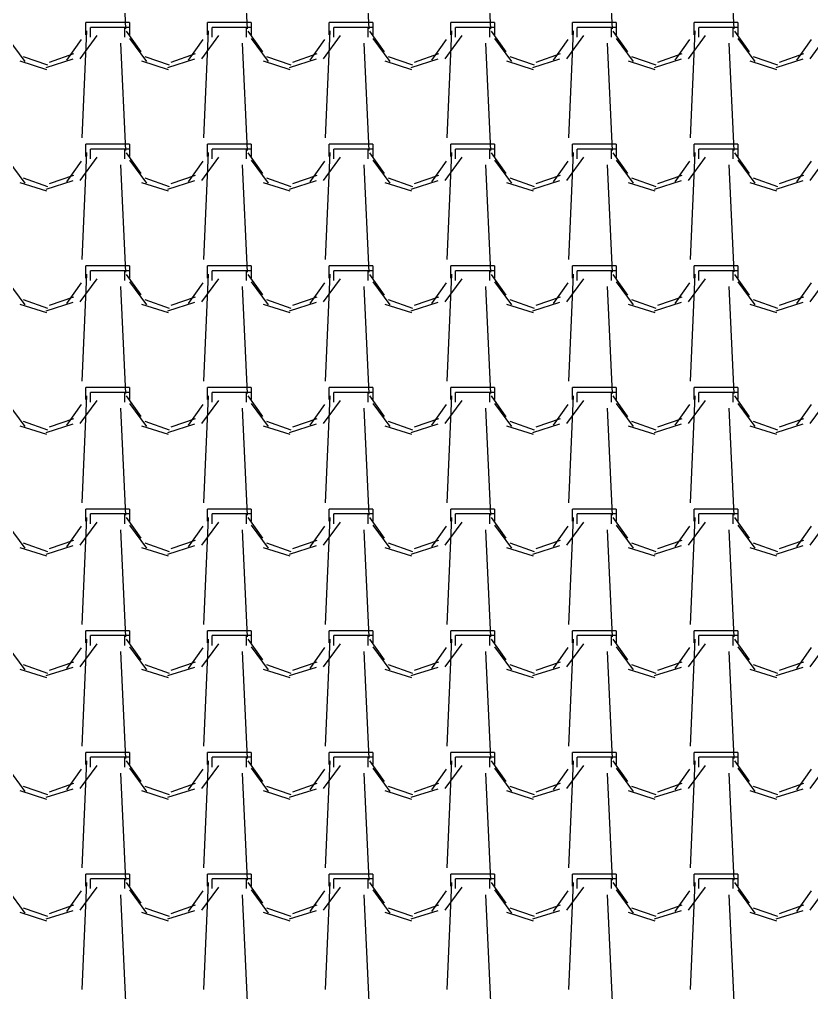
# Model space of a CAD drawing. Header units: millimetres. Extents: x 3923 to 4007, y 744 to 863.
# Drawn here: x 3933.809 to 3935.45, y 849.832 to 851.848 of the extents above; entities that cross this region are included whole.
import ezdxf

# ---------------------------------------------------------------- set-up
doc = ezdxf.new("R2010")
doc.units = ezdxf.units.MM
doc.layers.add('-HIDRO', color=8, linetype='Continuous')

msp = doc.modelspace()

# ---------------------------------------------------------------- linework, layer by layer
at = {"layer": '-HIDRO', "linetype": 'Continuous'}
for p, q in [((3934.0183, 852.0506), (3934.0284, 851.8288)), ((3934.2703, 852.0506), (3934.2804, 851.8288)), ((3934.5223, 852.0506), (3934.5324, 851.8288)), ((3934.7743, 852.0506), (3934.7844, 851.8288)), ((3935.0263, 852.0506), (3935.0364, 851.8288)), ((3935.2783, 852.0506), (3935.2884, 851.8289)), ((3934.0268, 851.8416), (3933.9462, 851.8416)), ((3933.9462, 851.8164), (3933.9462, 851.8416)), ((3934.0369, 851.8416), (3934.0268, 851.8416)), ((3934.0369, 851.8416), (3934.0369, 851.8164)), ((3934.2788, 851.8416), (3934.1982, 851.8416)), ((3934.1982, 851.8164), (3934.1982, 851.8416)), ((3934.2889, 851.8416), (3934.2788, 851.8416)), ((3934.2889, 851.8416), (3934.2889, 851.8164)), ((3934.5308, 851.8416), (3934.4502, 851.8416)), ((3934.4502, 851.8164), (3934.4502, 851.8416)), ((3934.5409, 851.8416), (3934.5308, 851.8416)), ((3934.5409, 851.8416), (3934.5409, 851.8164)), ((3934.7828, 851.8416), (3934.7022, 851.8416)), ((3934.7022, 851.8164), (3934.7022, 851.8416)), ((3934.7929, 851.8416), (3934.7828, 851.8416)), ((3934.7929, 851.8416), (3934.7929, 851.8164)), ((3935.0348, 851.8416), (3934.9542, 851.8416)), ((3934.9542, 851.8164), (3934.9542, 851.8416)), ((3935.0449, 851.8416), (3935.0348, 851.8416)), ((3935.0449, 851.8416), (3935.0449, 851.8164)), ((3935.2868, 851.8416), (3935.2062, 851.8416)), ((3935.2062, 851.8164), (3935.2062, 851.8416)), ((3935.2969, 851.8416), (3935.2868, 851.8416)), ((3935.2969, 851.8416), (3935.2969, 851.8164)), ((3933.9344, 851.7667), (3933.9697, 851.8146)), ((3933.9479, 851.8243), (3933.9378, 851.6025)), ((3934.0268, 851.8315), (3933.9562, 851.8315)), ((3933.9562, 851.8113), (3933.9562, 851.8315)), ((3934.0268, 851.8315), (3934.0268, 851.8113)), ((3934.0369, 851.8315), (3934.0268, 851.8315)), ((3934.0299, 851.824), (3934.0602, 851.7811)), ((3934.1864, 851.7667), (3934.2217, 851.8146)), ((3934.1999, 851.8243), (3934.1898, 851.6025)), ((3934.2788, 851.8315), (3934.2082, 851.8315)), ((3934.2082, 851.8113), (3934.2082, 851.8315)), ((3934.2788, 851.8315), (3934.2788, 851.8113)), ((3934.2889, 851.8315), (3934.2788, 851.8315)), ((3934.2819, 851.824), (3934.3122, 851.7811)), ((3934.4384, 851.7667), (3934.4737, 851.8146)), ((3934.4519, 851.8243), (3934.4418, 851.6025)), ((3934.5308, 851.8315), (3934.4602, 851.8315)), ((3934.4602, 851.8113), (3934.4602, 851.8315)), ((3934.5308, 851.8315), (3934.5308, 851.8113)), ((3934.5409, 851.8315), (3934.5308, 851.8315)), ((3934.5339, 851.824), (3934.5642, 851.7811)), ((3934.6904, 851.7667), (3934.7257, 851.8146)), ((3934.7039, 851.8243), (3934.6938, 851.6025)), ((3934.7828, 851.8315), (3934.7122, 851.8315)), ((3934.7122, 851.8113), (3934.7122, 851.8315)), ((3934.7828, 851.8315), (3934.7828, 851.8113)), ((3934.7929, 851.8315), (3934.7828, 851.8315)), ((3934.7859, 851.824), (3934.8162, 851.7811)), ((3934.9424, 851.7667), (3934.9776, 851.8146)), ((3934.9559, 851.8243), (3934.9458, 851.6025)), ((3935.0348, 851.8315), (3934.9642, 851.8315)), ((3934.9642, 851.8113), (3934.9642, 851.8315)), ((3935.0348, 851.8315), (3935.0348, 851.8113)), ((3935.0449, 851.8315), (3935.0348, 851.8315)), ((3935.0379, 851.824), (3935.0682, 851.7811)), ((3935.1944, 851.7667), (3935.2296, 851.8146)), ((3935.2079, 851.8243), (3935.1978, 851.6025)), ((3935.2868, 851.8315), (3935.2162, 851.8315)), ((3935.2162, 851.8113), (3935.2162, 851.8315)), ((3935.2868, 851.8315), (3935.2868, 851.8113)), ((3935.2969, 851.8315), (3935.2868, 851.8315)), ((3935.2899, 851.824), (3935.3202, 851.7811)), ((3935.4464, 851.7667), (3935.4816, 851.8146)), ((3933.7848, 851.8086), (3933.82, 851.7608)), ((3933.907, 851.7637), (3933.9373, 851.8065)), ((3934.0183, 851.7986), (3934.0284, 851.5768)), ((3934.0368, 851.8086), (3934.072, 851.7608)), ((3934.159, 851.7637), (3934.1893, 851.8065)), ((3934.2703, 851.7986), (3934.2804, 851.5768)), ((3934.2888, 851.8086), (3934.324, 851.7608)), ((3934.411, 851.7637), (3934.4413, 851.8065)), ((3934.5223, 851.7986), (3934.5324, 851.5768)), ((3934.5408, 851.8086), (3934.576, 851.7608)), ((3934.663, 851.7637), (3934.6933, 851.8065)), ((3934.7743, 851.7986), (3934.7844, 851.5768)), ((3934.7928, 851.8086), (3934.828, 851.7608)), ((3934.915, 851.7637), (3934.9453, 851.8065)), ((3935.0263, 851.7986), (3935.0364, 851.5768)), ((3935.0447, 851.8086), (3935.08, 851.7608)), ((3935.167, 851.7637), (3935.1973, 851.8066)), ((3935.2783, 851.7986), (3935.2884, 851.5769)), ((3935.2967, 851.8086), (3935.332, 851.7608)), ((3935.419, 851.7637), (3935.4493, 851.8066)), ((3933.8711, 851.7599), (3933.9215, 851.7775)), ((3934.1231, 851.7599), (3934.1735, 851.7775)), ((3934.3751, 851.7599), (3934.4255, 851.7775)), ((3934.6271, 851.7599), (3934.6775, 851.7775)), ((3934.8791, 851.7599), (3934.9295, 851.7775)), ((3935.1311, 851.7599), (3935.1815, 851.7775)), ((3935.3831, 851.7599), (3935.4335, 851.7775)), ((3933.8097, 851.7623), (3933.8651, 851.7447)), ((3933.8167, 851.7716), (3933.8671, 851.754)), ((3933.8645, 851.7486), (3933.9199, 851.7663)), ((3934.0617, 851.7623), (3934.1171, 851.7447)), ((3934.0687, 851.7716), (3934.1191, 851.754)), ((3934.1165, 851.7486), (3934.1719, 851.7663)), ((3934.3137, 851.7623), (3934.3691, 851.7447)), ((3934.3207, 851.7716), (3934.3711, 851.754)), ((3934.3685, 851.7486), (3934.4239, 851.7663)), ((3934.5657, 851.7623), (3934.6211, 851.7447)), ((3934.5727, 851.7716), (3934.6231, 851.754)), ((3934.6205, 851.7486), (3934.6759, 851.7663)), ((3934.8177, 851.7623), (3934.8731, 851.7447)), ((3934.8247, 851.7716), (3934.8751, 851.754)), ((3934.8725, 851.7486), (3934.9279, 851.7663)), ((3935.0697, 851.7623), (3935.1251, 851.7447)), ((3935.0767, 851.7716), (3935.1271, 851.754)), ((3935.1245, 851.7486), (3935.1799, 851.7663)), ((3935.3217, 851.7623), (3935.3771, 851.7447)), ((3935.3287, 851.7716), (3935.3791, 851.754)), ((3935.3765, 851.7486), (3935.4319, 851.7663)), ((3933.9479, 851.5723), (3933.9378, 851.3505)), ((3934.0268, 851.5896), (3933.9462, 851.5896)), ((3933.9462, 851.5644), (3933.9462, 851.5896)), ((3934.0268, 851.5795), (3933.9562, 851.5795)), ((3933.9562, 851.5593), (3933.9562, 851.5795)), ((3934.0369, 851.5896), (3934.0268, 851.5896)), ((3934.0268, 851.5795), (3934.0268, 851.5593)), ((3934.0369, 851.5795), (3934.0268, 851.5795)), ((3934.0299, 851.572), (3934.0602, 851.5292)), ((3934.0369, 851.5896), (3934.0369, 851.5644)), ((3934.1999, 851.5723), (3934.1898, 851.3505)), ((3934.2788, 851.5896), (3934.1982, 851.5896)), ((3934.1982, 851.5644), (3934.1982, 851.5896)), ((3934.2788, 851.5795), (3934.2082, 851.5795)), ((3934.2082, 851.5593), (3934.2082, 851.5795)), ((3934.2889, 851.5896), (3934.2788, 851.5896)), ((3934.2788, 851.5795), (3934.2788, 851.5593)), ((3934.2889, 851.5795), (3934.2788, 851.5795)), ((3934.2819, 851.572), (3934.3122, 851.5291)), ((3934.2889, 851.5896), (3934.2889, 851.5644)), ((3934.4519, 851.5723), (3934.4418, 851.3505)), ((3934.5308, 851.5896), (3934.4502, 851.5896)), ((3934.4502, 851.5644), (3934.4502, 851.5896)), ((3934.5308, 851.5795), (3934.4602, 851.5795)), ((3934.4602, 851.5593), (3934.4602, 851.5795)), ((3934.5409, 851.5896), (3934.5308, 851.5896)), ((3934.5308, 851.5795), (3934.5308, 851.5593)), ((3934.5409, 851.5795), (3934.5308, 851.5795)), ((3934.5339, 851.572), (3934.5642, 851.5291)), ((3934.5409, 851.5896), (3934.5409, 851.5644)), ((3934.7039, 851.5723), (3934.6938, 851.3505)), ((3934.7828, 851.5896), (3934.7022, 851.5896)), ((3934.7022, 851.5644), (3934.7022, 851.5896)), ((3934.7828, 851.5795), (3934.7122, 851.5795)), ((3934.7122, 851.5593), (3934.7122, 851.5795)), ((3934.7929, 851.5896), (3934.7828, 851.5896)), ((3934.7828, 851.5795), (3934.7828, 851.5593)), ((3934.7929, 851.5795), (3934.7828, 851.5795)), ((3934.7859, 851.572), (3934.8162, 851.5291)), ((3934.7929, 851.5896), (3934.7929, 851.5644)), ((3934.9559, 851.5723), (3934.9458, 851.3505)), ((3935.0348, 851.5896), (3934.9542, 851.5896)), ((3934.9542, 851.5644), (3934.9542, 851.5896)), ((3935.0348, 851.5795), (3934.9642, 851.5795)), ((3934.9642, 851.5593), (3934.9642, 851.5795)), ((3935.0449, 851.5896), (3935.0348, 851.5896)), ((3935.0348, 851.5795), (3935.0348, 851.5593)), ((3935.0449, 851.5795), (3935.0348, 851.5795)), ((3935.0379, 851.572), (3935.0682, 851.5291)), ((3935.0449, 851.5896), (3935.0449, 851.5644)), ((3935.2079, 851.5723), (3935.1978, 851.3505)), ((3935.2868, 851.5896), (3935.2062, 851.5896)), ((3935.2062, 851.5644), (3935.2062, 851.5896)), ((3935.2868, 851.5795), (3935.2162, 851.5795)), ((3935.2162, 851.5593), (3935.2162, 851.5795)), ((3935.2969, 851.5896), (3935.2868, 851.5896)), ((3935.2868, 851.5795), (3935.2868, 851.5593)), ((3935.2969, 851.5795), (3935.2868, 851.5795)), ((3935.2899, 851.572), (3935.3202, 851.5291)), ((3935.2969, 851.5896), (3935.2969, 851.5644)), ((3933.7848, 851.5566), (3933.82, 851.5088)), ((3933.907, 851.5117), (3933.9373, 851.5545)), ((3933.9344, 851.5147), (3933.9697, 851.5626)), ((3934.0368, 851.5566), (3934.072, 851.5088)), ((3934.159, 851.5117), (3934.1893, 851.5545)), ((3934.1864, 851.5147), (3934.2217, 851.5626)), ((3934.2888, 851.5566), (3934.324, 851.5088)), ((3934.411, 851.5117), (3934.4413, 851.5545)), ((3934.4384, 851.5147), (3934.4737, 851.5626)), ((3934.5408, 851.5566), (3934.576, 851.5088)), ((3934.663, 851.5117), (3934.6933, 851.5545)), ((3934.6904, 851.5147), (3934.7256, 851.5626)), ((3934.7928, 851.5566), (3934.828, 851.5088)), ((3934.915, 851.5117), (3934.9453, 851.5545)), ((3934.9424, 851.5147), (3934.9776, 851.5626)), ((3935.0448, 851.5566), (3935.08, 851.5088)), ((3935.167, 851.5117), (3935.1973, 851.5546)), ((3935.1944, 851.5147), (3935.2296, 851.5626)), ((3935.2967, 851.5566), (3935.332, 851.5088)), ((3935.419, 851.5117), (3935.4493, 851.5546)), ((3935.4464, 851.5147), (3935.4816, 851.5626)), ((3934.0183, 851.5466), (3934.0284, 851.3248)), ((3934.2703, 851.5466), (3934.2804, 851.3248)), ((3934.5223, 851.5466), (3934.5324, 851.3248)), ((3934.7743, 851.5466), (3934.7844, 851.3248)), ((3935.0263, 851.5466), (3935.0364, 851.3248)), ((3935.2783, 851.5466), (3935.2884, 851.3249)), ((3933.8167, 851.5196), (3933.8671, 851.502)), ((3933.8645, 851.4966), (3933.9199, 851.5143)), ((3933.8711, 851.5079), (3933.9215, 851.5255)), ((3934.0687, 851.5196), (3934.1191, 851.502)), ((3934.1165, 851.4966), (3934.1719, 851.5143)), ((3934.1231, 851.5079), (3934.1735, 851.5255)), ((3934.3207, 851.5196), (3934.3711, 851.502)), ((3934.3685, 851.4966), (3934.4239, 851.5143)), ((3934.3751, 851.5079), (3934.4255, 851.5255)), ((3934.5727, 851.5196), (3934.6231, 851.502)), ((3934.6205, 851.4966), (3934.6759, 851.5143)), ((3934.6271, 851.5079), (3934.6775, 851.5255)), ((3934.8247, 851.5196), (3934.8751, 851.502)), ((3934.8725, 851.4966), (3934.9279, 851.5143)), ((3934.8791, 851.5079), (3934.9295, 851.5255)), ((3935.0767, 851.5196), (3935.1271, 851.502)), ((3935.1245, 851.4966), (3935.1799, 851.5143)), ((3935.1311, 851.5079), (3935.1815, 851.5255)), ((3935.3287, 851.5196), (3935.3791, 851.502)), ((3935.3765, 851.4966), (3935.4319, 851.5143)), ((3935.3831, 851.5079), (3935.4335, 851.5255)), ((3933.8097, 851.5103), (3933.8651, 851.4927)), ((3934.0617, 851.5103), (3934.1171, 851.4927)), ((3934.3137, 851.5103), (3934.3691, 851.4927)), ((3934.5657, 851.5103), (3934.6211, 851.4927)), ((3934.8177, 851.5103), (3934.8731, 851.4927)), ((3935.0697, 851.5103), (3935.1251, 851.4927)), ((3935.3217, 851.5103), (3935.3771, 851.4927)), ((3934.0268, 851.3376), (3933.9462, 851.3376)), ((3933.9462, 851.3124), (3933.9462, 851.3376)), ((3934.0369, 851.3376), (3934.0268, 851.3376)), ((3934.0369, 851.3376), (3934.0369, 851.3124)), ((3934.2788, 851.3376), (3934.1982, 851.3376)), ((3934.1982, 851.3124), (3934.1982, 851.3376)), ((3934.2889, 851.3376), (3934.2788, 851.3376)), ((3934.2889, 851.3376), (3934.2889, 851.3124)), ((3934.5308, 851.3376), (3934.4502, 851.3376)), ((3934.4502, 851.3124), (3934.4502, 851.3376)), ((3934.5409, 851.3376), (3934.5308, 851.3376)), ((3934.5409, 851.3376), (3934.5409, 851.3124)), ((3934.7828, 851.3376), (3934.7022, 851.3376)), ((3934.7022, 851.3124), (3934.7022, 851.3376)), ((3934.7929, 851.3376), (3934.7828, 851.3376)), ((3934.7929, 851.3376), (3934.7929, 851.3124)), ((3935.0348, 851.3376), (3934.9542, 851.3376)), ((3934.9542, 851.3124), (3934.9542, 851.3376)), ((3935.0449, 851.3376), (3935.0348, 851.3376)), ((3935.0449, 851.3376), (3935.0449, 851.3124)), ((3935.2868, 851.3376), (3935.2062, 851.3376)), ((3935.2062, 851.3124), (3935.2062, 851.3376)), ((3935.2969, 851.3376), (3935.2868, 851.3376)), ((3935.2969, 851.3376), (3935.2969, 851.3124)), ((3933.9344, 851.2627), (3933.9697, 851.3106)), ((3933.9479, 851.3203), (3933.9378, 851.0985)), ((3934.0268, 851.3275), (3933.9562, 851.3275)), ((3933.9562, 851.3073), (3933.9562, 851.3275)), ((3934.0268, 851.3275), (3934.0268, 851.3073)), ((3934.0369, 851.3275), (3934.0268, 851.3275)), ((3934.0299, 851.32), (3934.0602, 851.2772)), ((3934.1864, 851.2627), (3934.2217, 851.3106)), ((3934.1999, 851.3203), (3934.1898, 851.0985)), ((3934.2788, 851.3275), (3934.2082, 851.3275)), ((3934.2082, 851.3073), (3934.2082, 851.3275)), ((3934.2788, 851.3275), (3934.2788, 851.3073)), ((3934.2889, 851.3275), (3934.2788, 851.3275)), ((3934.2819, 851.32), (3934.3122, 851.2772)), ((3934.4384, 851.2627), (3934.4736, 851.3106)), ((3934.4519, 851.3203), (3934.4418, 851.0985)), ((3934.5308, 851.3275), (3934.4602, 851.3275)), ((3934.4602, 851.3073), (3934.4602, 851.3275)), ((3934.5308, 851.3275), (3934.5308, 851.3073)), ((3934.5409, 851.3275), (3934.5308, 851.3275)), ((3934.5339, 851.32), (3934.5642, 851.2771)), ((3934.6904, 851.2627), (3934.7256, 851.3106)), ((3934.7039, 851.3203), (3934.6938, 851.0985)), ((3934.7828, 851.3275), (3934.7122, 851.3275)), ((3934.7122, 851.3073), (3934.7122, 851.3275)), ((3934.7828, 851.3275), (3934.7828, 851.3073)), ((3934.7929, 851.3275), (3934.7828, 851.3275)), ((3934.7859, 851.32), (3934.8162, 851.2771)), ((3934.9424, 851.2627), (3934.9776, 851.3106)), ((3934.9559, 851.3203), (3934.9458, 851.0985)), ((3935.0348, 851.3275), (3934.9642, 851.3275)), ((3934.9642, 851.3073), (3934.9642, 851.3275)), ((3935.0348, 851.3275), (3935.0348, 851.3073)), ((3935.0449, 851.3275), (3935.0348, 851.3275)), ((3935.0379, 851.32), (3935.0682, 851.2771)), ((3935.1944, 851.2627), (3935.2296, 851.3106)), ((3935.2079, 851.3203), (3935.1978, 851.0985)), ((3935.2868, 851.3275), (3935.2162, 851.3275)), ((3935.2162, 851.3073), (3935.2162, 851.3275)), ((3935.2868, 851.3275), (3935.2868, 851.3073)), ((3935.2969, 851.3275), (3935.2868, 851.3275)), ((3935.2899, 851.32), (3935.3202, 851.2771)), ((3935.4464, 851.2627), (3935.4816, 851.3106)), ((3933.7848, 851.3046), (3933.82, 851.2568)), ((3933.907, 851.2597), (3933.9373, 851.3025)), ((3934.0183, 851.2946), (3934.0284, 851.0728)), ((3934.0368, 851.3046), (3934.072, 851.2568)), ((3934.159, 851.2597), (3934.1893, 851.3025)), ((3934.2703, 851.2946), (3934.2804, 851.0728)), ((3934.2888, 851.3046), (3934.324, 851.2568)), ((3934.411, 851.2597), (3934.4413, 851.3025)), ((3934.5223, 851.2946), (3934.5324, 851.0728)), ((3934.5408, 851.3046), (3934.576, 851.2568)), ((3934.663, 851.2597), (3934.6933, 851.3025)), ((3934.7743, 851.2946), (3934.7844, 851.0728)), ((3934.7928, 851.3046), (3934.828, 851.2568)), ((3934.915, 851.2597), (3934.9453, 851.3026)), ((3935.0263, 851.2946), (3935.0364, 851.0728)), ((3935.0448, 851.3046), (3935.08, 851.2568)), ((3935.167, 851.2597), (3935.1973, 851.3026)), ((3935.2783, 851.2946), (3935.2884, 851.0729)), ((3935.2968, 851.3046), (3935.332, 851.2568)), ((3935.419, 851.2597), (3935.4493, 851.3026)), ((3933.8711, 851.2559), (3933.9215, 851.2735)), ((3934.1231, 851.2559), (3934.1735, 851.2735)), ((3934.3751, 851.2559), (3934.4255, 851.2735)), ((3934.6271, 851.2559), (3934.6775, 851.2735)), ((3934.8791, 851.2559), (3934.9295, 851.2735)), ((3935.1311, 851.2559), (3935.1815, 851.2735)), ((3935.3831, 851.2559), (3935.4335, 851.2735)), ((3933.8097, 851.2583), (3933.8651, 851.2407)), ((3933.8167, 851.2676), (3933.8671, 851.25)), ((3933.8645, 851.2446), (3933.9199, 851.2623)), ((3934.0617, 851.2583), (3934.1171, 851.2407)), ((3934.0687, 851.2676), (3934.1191, 851.25)), ((3934.1165, 851.2446), (3934.1719, 851.2623)), ((3934.3137, 851.2583), (3934.3691, 851.2407)), ((3934.3207, 851.2676), (3934.3711, 851.25)), ((3934.3685, 851.2446), (3934.4239, 851.2623)), ((3934.5657, 851.2583), (3934.6211, 851.2407)), ((3934.5727, 851.2676), (3934.6231, 851.25)), ((3934.6205, 851.2446), (3934.6759, 851.2623)), ((3934.8177, 851.2583), (3934.8731, 851.2407)), ((3934.8247, 851.2676), (3934.8751, 851.25)), ((3934.8725, 851.2446), (3934.9279, 851.2623)), ((3935.0697, 851.2583), (3935.1251, 851.2407)), ((3935.0767, 851.2676), (3935.1271, 851.25)), ((3935.1245, 851.2446), (3935.1799, 851.2623)), ((3935.3217, 851.2583), (3935.3771, 851.2407)), ((3935.3287, 851.2676), (3935.3791, 851.25)), ((3935.3765, 851.2446), (3935.4319, 851.2623)), ((3933.9479, 851.0683), (3933.9378, 850.8465)), ((3934.0268, 851.0856), (3933.9462, 851.0856)), ((3933.9462, 851.0604), (3933.9462, 851.0856)), ((3934.0268, 851.0755), (3933.9562, 851.0755)), ((3933.9562, 851.0553), (3933.9562, 851.0755)), ((3934.0369, 851.0856), (3934.0268, 851.0856)), ((3934.0268, 851.0755), (3934.0268, 851.0553)), ((3934.0369, 851.0755), (3934.0268, 851.0755)), ((3934.0299, 851.068), (3934.0602, 851.0252)), ((3934.0369, 851.0856), (3934.0369, 851.0604)), ((3934.1999, 851.0683), (3934.1898, 850.8465)), ((3934.2788, 851.0856), (3934.1982, 851.0856)), ((3934.1982, 851.0604), (3934.1982, 851.0856)), ((3934.2788, 851.0755), (3934.2082, 851.0755)), ((3934.2082, 851.0553), (3934.2082, 851.0755)), ((3934.2889, 851.0856), (3934.2788, 851.0856)), ((3934.2788, 851.0755), (3934.2788, 851.0553)), ((3934.2889, 851.0755), (3934.2788, 851.0755)), ((3934.2819, 851.068), (3934.3122, 851.0252)), ((3934.2889, 851.0856), (3934.2889, 851.0604)), ((3934.4519, 851.0683), (3934.4418, 850.8465)), ((3934.5308, 851.0856), (3934.4502, 851.0856)), ((3934.4502, 851.0604), (3934.4502, 851.0856)), ((3934.5308, 851.0755), (3934.4602, 851.0755)), ((3934.4602, 851.0553), (3934.4602, 851.0755)), ((3934.5409, 851.0856), (3934.5308, 851.0856)), ((3934.5308, 851.0755), (3934.5308, 851.0553)), ((3934.5409, 851.0755), (3934.5308, 851.0755)), ((3934.5339, 851.068), (3934.5642, 851.0252)), ((3934.5409, 851.0856), (3934.5409, 851.0604)), ((3934.7039, 851.0683), (3934.6938, 850.8465)), ((3934.7828, 851.0856), (3934.7022, 851.0856)), ((3934.7022, 851.0604), (3934.7022, 851.0856)), ((3934.7828, 851.0755), (3934.7122, 851.0755)), ((3934.7122, 851.0553), (3934.7122, 851.0755)), ((3934.7929, 851.0856), (3934.7828, 851.0856)), ((3934.7828, 851.0755), (3934.7828, 851.0553)), ((3934.7929, 851.0755), (3934.7828, 851.0755)), ((3934.7859, 851.068), (3934.8162, 851.0251)), ((3934.7929, 851.0856), (3934.7929, 851.0604)), ((3934.9559, 851.0683), (3934.9458, 850.8465)), ((3935.0348, 851.0856), (3934.9542, 851.0856)), ((3934.9542, 851.0604), (3934.9542, 851.0856)), ((3935.0348, 851.0755), (3934.9642, 851.0755)), ((3934.9642, 851.0553), (3934.9642, 851.0755)), ((3935.0449, 851.0856), (3935.0348, 851.0856)), ((3935.0348, 851.0755), (3935.0348, 851.0553)), ((3935.0449, 851.0755), (3935.0348, 851.0755)), ((3935.0379, 851.068), (3935.0682, 851.0251)), ((3935.0449, 851.0856), (3935.0449, 851.0604)), ((3935.2079, 851.0683), (3935.1978, 850.8465)), ((3935.2868, 851.0856), (3935.2062, 851.0856)), ((3935.2062, 851.0604), (3935.2062, 851.0856)), ((3935.2868, 851.0755), (3935.2162, 851.0755)), ((3935.2162, 851.0553), (3935.2162, 851.0755)), ((3935.2969, 851.0856), (3935.2868, 851.0856)), ((3935.2868, 851.0755), (3935.2868, 851.0553)), ((3935.2969, 851.0755), (3935.2868, 851.0755)), ((3935.2899, 851.068), (3935.3202, 851.0251)), ((3935.2969, 851.0856), (3935.2969, 851.0604)), ((3933.7848, 851.0526), (3933.82, 851.0048)), ((3933.907, 851.0077), (3933.9373, 851.0505)), ((3933.9344, 851.0107), (3933.9697, 851.0586)), ((3934.0368, 851.0526), (3934.072, 851.0048)), ((3934.159, 851.0077), (3934.1893, 851.0505)), ((3934.1864, 851.0107), (3934.2217, 851.0586)), ((3934.2888, 851.0526), (3934.324, 851.0048)), ((3934.411, 851.0077), (3934.4413, 851.0505)), ((3934.4384, 851.0107), (3934.4736, 851.0586)), ((3934.5408, 851.0526), (3934.576, 851.0048)), ((3934.663, 851.0077), (3934.6933, 851.0506)), ((3934.6904, 851.0107), (3934.7256, 851.0586)), ((3934.7928, 851.0526), (3934.828, 851.0048)), ((3934.915, 851.0077), (3934.9453, 851.0506)), ((3934.9424, 851.0107), (3934.9776, 851.0586)), ((3935.0448, 851.0526), (3935.08, 851.0048)), ((3935.167, 851.0077), (3935.1973, 851.0506)), ((3935.1944, 851.0107), (3935.2296, 851.0586)), ((3935.2968, 851.0526), (3935.332, 851.0048)), ((3935.419, 851.0077), (3935.4493, 851.0506)), ((3935.4464, 851.0107), (3935.4816, 851.0586)), ((3934.0183, 851.0426), (3934.0284, 850.8208)), ((3934.2703, 851.0426), (3934.2804, 850.8208)), ((3934.5223, 851.0426), (3934.5324, 850.8208)), ((3934.7743, 851.0426), (3934.7844, 850.8208)), ((3935.0263, 851.0426), (3935.0364, 850.8208)), ((3935.2783, 851.0426), (3935.2884, 850.8209)), ((3933.8167, 851.0156), (3933.8671, 850.998)), ((3933.8645, 850.9926), (3933.9199, 851.0103)), ((3933.8711, 851.0039), (3933.9215, 851.0215)), ((3934.0687, 851.0156), (3934.1191, 850.998)), ((3934.1165, 850.9926), (3934.1719, 851.0103)), ((3934.1231, 851.0039), (3934.1735, 851.0215)), ((3934.3207, 851.0156), (3934.3711, 850.998)), ((3934.3685, 850.9926), (3934.4239, 851.0103)), ((3934.3751, 851.0039), (3934.4255, 851.0215)), ((3934.5727, 851.0156), (3934.6231, 850.998)), ((3934.6205, 850.9926), (3934.6759, 851.0103)), ((3934.6271, 851.0039), (3934.6775, 851.0215)), ((3934.8247, 851.0156), (3934.8751, 850.998)), ((3934.8725, 850.9926), (3934.9279, 851.0103)), ((3934.8791, 851.0039), (3934.9295, 851.0215)), ((3935.0767, 851.0156), (3935.1271, 850.998)), ((3935.1245, 850.9926), (3935.1799, 851.0103)), ((3935.1311, 851.0039), (3935.1815, 851.0215)), ((3935.3287, 851.0156), (3935.3791, 850.998)), ((3935.3765, 850.9926), (3935.4319, 851.0103)), ((3935.3831, 851.0039), (3935.4335, 851.0215)), ((3933.8097, 851.0063), (3933.8651, 850.9887)), ((3934.0617, 851.0063), (3934.1171, 850.9887)), ((3934.3137, 851.0063), (3934.3691, 850.9887)), ((3934.5657, 851.0063), (3934.6211, 850.9887)), ((3934.8177, 851.0063), (3934.8731, 850.9887)), ((3935.0697, 851.0063), (3935.1251, 850.9887)), ((3935.3217, 851.0063), (3935.3771, 850.9887)), ((3934.0268, 850.8336), (3933.9462, 850.8336)), ((3933.9462, 850.8084), (3933.9462, 850.8336)), ((3934.0369, 850.8336), (3934.0268, 850.8336)), ((3934.0369, 850.8336), (3934.0369, 850.8084)), ((3934.2788, 850.8336), (3934.1982, 850.8336)), ((3934.1982, 850.8084), (3934.1982, 850.8336)), ((3934.2889, 850.8336), (3934.2788, 850.8336)), ((3934.2889, 850.8336), (3934.2889, 850.8084)), ((3934.5308, 850.8336), (3934.4502, 850.8336)), ((3934.4502, 850.8084), (3934.4502, 850.8336)), ((3934.5409, 850.8336), (3934.5308, 850.8336)), ((3934.5409, 850.8336), (3934.5409, 850.8084)), ((3934.7828, 850.8336), (3934.7022, 850.8336)), ((3934.7022, 850.8084), (3934.7022, 850.8336)), ((3934.7929, 850.8336), (3934.7828, 850.8336)), ((3934.7929, 850.8336), (3934.7929, 850.8084)), ((3935.0348, 850.8336), (3934.9542, 850.8336)), ((3934.9542, 850.8084), (3934.9542, 850.8336)), ((3935.0449, 850.8336), (3935.0348, 850.8336)), ((3935.0449, 850.8336), (3935.0449, 850.8084)), ((3935.2868, 850.8336), (3935.2062, 850.8336)), ((3935.2062, 850.8084), (3935.2062, 850.8336)), ((3935.2969, 850.8336), (3935.2868, 850.8336)), ((3935.2969, 850.8336), (3935.2969, 850.8084)), ((3933.9344, 850.7587), (3933.9697, 850.8066)), ((3933.9479, 850.8163), (3933.9378, 850.5945)), ((3934.0268, 850.8235), (3933.9562, 850.8235)), ((3933.9562, 850.8033), (3933.9562, 850.8235)), ((3934.0268, 850.8235), (3934.0268, 850.8033)), ((3934.0369, 850.8235), (3934.0268, 850.8235)), ((3934.0299, 850.816), (3934.0602, 850.7732)), ((3934.1864, 850.7587), (3934.2216, 850.8066)), ((3934.1999, 850.8163), (3934.1898, 850.5945)), ((3934.2788, 850.8235), (3934.2082, 850.8235)), ((3934.2082, 850.8033), (3934.2082, 850.8235)), ((3934.2788, 850.8235), (3934.2788, 850.8033)), ((3934.2889, 850.8235), (3934.2788, 850.8235)), ((3934.2819, 850.816), (3934.3122, 850.7732)), ((3934.4384, 850.7587), (3934.4736, 850.8066)), ((3934.4519, 850.8163), (3934.4418, 850.5945)), ((3934.5308, 850.8235), (3934.4602, 850.8235)), ((3934.4602, 850.8033), (3934.4602, 850.8235)), ((3934.5308, 850.8235), (3934.5308, 850.8033)), ((3934.5409, 850.8235), (3934.5308, 850.8235)), ((3934.5339, 850.816), (3934.5642, 850.7732)), ((3934.6904, 850.7587), (3934.7256, 850.8066)), ((3934.7039, 850.8163), (3934.6938, 850.5945)), ((3934.7828, 850.8235), (3934.7122, 850.8235)), ((3934.7122, 850.8033), (3934.7122, 850.8235)), ((3934.7828, 850.8235), (3934.7828, 850.8033)), ((3934.7929, 850.8235), (3934.7828, 850.8235)), ((3934.7859, 850.816), (3934.8162, 850.7731)), ((3934.9424, 850.7587), (3934.9776, 850.8066)), ((3934.9559, 850.8163), (3934.9458, 850.5945)), ((3935.0348, 850.8235), (3934.9642, 850.8235)), ((3934.9642, 850.8033), (3934.9642, 850.8235)), ((3935.0348, 850.8235), (3935.0348, 850.8033)), ((3935.0449, 850.8235), (3935.0348, 850.8235)), ((3935.0379, 850.816), (3935.0682, 850.7731)), ((3935.1944, 850.7587), (3935.2296, 850.8066)), ((3935.2079, 850.8163), (3935.1978, 850.5945)), ((3935.2868, 850.8235), (3935.2162, 850.8235)), ((3935.2162, 850.8033), (3935.2162, 850.8235)), ((3935.2868, 850.8235), (3935.2868, 850.8033)), ((3935.2969, 850.8235), (3935.2868, 850.8235)), ((3935.2899, 850.816), (3935.3202, 850.7731)), ((3935.4464, 850.7587), (3935.4816, 850.8066)), ((3933.7848, 850.8006), (3933.82, 850.7528)), ((3933.907, 850.7557), (3933.9373, 850.7985)), ((3934.0183, 850.7906), (3934.0284, 850.5688)), ((3934.0368, 850.8006), (3934.072, 850.7528)), ((3934.159, 850.7557), (3934.1893, 850.7985)), ((3934.2703, 850.7906), (3934.2804, 850.5688)), ((3934.2888, 850.8006), (3934.324, 850.7528)), ((3934.411, 850.7557), (3934.4413, 850.7985)), ((3934.5223, 850.7906), (3934.5324, 850.5688)), ((3934.5408, 850.8006), (3934.576, 850.7528)), ((3934.663, 850.7557), (3934.6933, 850.7986)), ((3934.7743, 850.7906), (3934.7844, 850.5688)), ((3934.7928, 850.8006), (3934.828, 850.7528)), ((3934.915, 850.7557), (3934.9453, 850.7986)), ((3935.0263, 850.7906), (3935.0364, 850.5688)), ((3935.0448, 850.8006), (3935.08, 850.7528)), ((3935.167, 850.7557), (3935.1973, 850.7986)), ((3935.2783, 850.7906), (3935.2884, 850.5689)), ((3935.2968, 850.8006), (3935.332, 850.7528)), ((3935.419, 850.7557), (3935.4493, 850.7986)), ((3933.8711, 850.7519), (3933.9215, 850.7695)), ((3934.1231, 850.7519), (3934.1735, 850.7695)), ((3934.3751, 850.7519), (3934.4255, 850.7695)), ((3934.6271, 850.7519), (3934.6775, 850.7695)), ((3934.8791, 850.7519), (3934.9295, 850.7695)), ((3935.1311, 850.7519), (3935.1815, 850.7695)), ((3935.3831, 850.7519), (3935.4335, 850.7695)), ((3933.8097, 850.7543), (3933.8651, 850.7367)), ((3933.8167, 850.7636), (3933.8671, 850.746)), ((3933.8645, 850.7406), (3933.9199, 850.7583)), ((3934.0617, 850.7543), (3934.1171, 850.7367)), ((3934.0687, 850.7636), (3934.1191, 850.746)), ((3934.1165, 850.7406), (3934.1719, 850.7583)), ((3934.3137, 850.7543), (3934.3691, 850.7367)), ((3934.3207, 850.7636), (3934.3711, 850.746)), ((3934.3685, 850.7406), (3934.4239, 850.7583)), ((3934.5657, 850.7543), (3934.6211, 850.7367)), ((3934.5727, 850.7636), (3934.6231, 850.746)), ((3934.6205, 850.7406), (3934.6759, 850.7583)), ((3934.8177, 850.7543), (3934.8731, 850.7367)), ((3934.8247, 850.7636), (3934.8751, 850.746)), ((3934.8725, 850.7406), (3934.9279, 850.7583)), ((3935.0697, 850.7543), (3935.1251, 850.7367)), ((3935.0767, 850.7636), (3935.1271, 850.746)), ((3935.1245, 850.7406), (3935.1799, 850.7583)), ((3935.3217, 850.7543), (3935.3771, 850.7367)), ((3935.3287, 850.7636), (3935.3791, 850.746)), ((3935.3765, 850.7406), (3935.4319, 850.7583)), ((3933.9479, 850.5643), (3933.9378, 850.3425)), ((3934.0268, 850.5816), (3933.9462, 850.5816)), ((3933.9462, 850.5564), (3933.9462, 850.5816)), ((3934.0268, 850.5715), (3933.9562, 850.5715)), ((3933.9562, 850.5513), (3933.9562, 850.5715)), ((3934.0369, 850.5816), (3934.0268, 850.5816)), ((3934.0268, 850.5715), (3934.0268, 850.5513)), ((3934.0369, 850.5715), (3934.0268, 850.5715)), ((3934.0299, 850.564), (3934.0602, 850.5212)), ((3934.0369, 850.5816), (3934.0369, 850.5564)), ((3934.1999, 850.5643), (3934.1898, 850.3425)), ((3934.2788, 850.5816), (3934.1982, 850.5816)), ((3934.1982, 850.5564), (3934.1982, 850.5816)), ((3934.2788, 850.5715), (3934.2082, 850.5715)), ((3934.2082, 850.5513), (3934.2082, 850.5715)), ((3934.2889, 850.5816), (3934.2788, 850.5816)), ((3934.2788, 850.5715), (3934.2788, 850.5513)), ((3934.2889, 850.5715), (3934.2788, 850.5715)), ((3934.2819, 850.564), (3934.3122, 850.5212)), ((3934.2889, 850.5816), (3934.2889, 850.5564)), ((3934.4519, 850.5643), (3934.4418, 850.3425)), ((3934.5308, 850.5816), (3934.4502, 850.5816)), ((3934.4502, 850.5564), (3934.4502, 850.5816)), ((3934.5308, 850.5715), (3934.4602, 850.5715)), ((3934.4602, 850.5513), (3934.4602, 850.5715)), ((3934.5409, 850.5816), (3934.5308, 850.5816)), ((3934.5308, 850.5715), (3934.5308, 850.5513)), ((3934.5409, 850.5715), (3934.5308, 850.5715)), ((3934.5339, 850.564), (3934.5642, 850.5212)), ((3934.5409, 850.5816), (3934.5409, 850.5564)), ((3934.7039, 850.5643), (3934.6938, 850.3425)), ((3934.7828, 850.5816), (3934.7022, 850.5816)), ((3934.7022, 850.5564), (3934.7022, 850.5816)), ((3934.7828, 850.5715), (3934.7122, 850.5715)), ((3934.7122, 850.5513), (3934.7122, 850.5715)), ((3934.7929, 850.5816), (3934.7828, 850.5816)), ((3934.7828, 850.5715), (3934.7828, 850.5513)), ((3934.7929, 850.5715), (3934.7828, 850.5715)), ((3934.7859, 850.564), (3934.8162, 850.5212)), ((3934.7929, 850.5816), (3934.7929, 850.5564)), ((3934.9559, 850.5643), (3934.9458, 850.3425)), ((3935.0348, 850.5816), (3934.9542, 850.5816)), ((3934.9542, 850.5564), (3934.9542, 850.5816)), ((3935.0348, 850.5715), (3934.9642, 850.5715)), ((3934.9642, 850.5513), (3934.9642, 850.5715)), ((3935.0449, 850.5816), (3935.0348, 850.5816)), ((3935.0348, 850.5715), (3935.0348, 850.5513)), ((3935.0449, 850.5715), (3935.0348, 850.5715)), ((3935.0379, 850.564), (3935.0682, 850.5211)), ((3935.0449, 850.5816), (3935.0449, 850.5564)), ((3935.2079, 850.5643), (3935.1978, 850.3425)), ((3935.2868, 850.5816), (3935.2062, 850.5816)), ((3935.2062, 850.5564), (3935.2062, 850.5816)), ((3935.2868, 850.5715), (3935.2162, 850.5715)), ((3935.2162, 850.5513), (3935.2162, 850.5715)), ((3935.2969, 850.5816), (3935.2868, 850.5816)), ((3935.2868, 850.5715), (3935.2868, 850.5513)), ((3935.2969, 850.5715), (3935.2868, 850.5715)), ((3935.2899, 850.564), (3935.3202, 850.5211)), ((3935.2969, 850.5816), (3935.2969, 850.5564)), ((3933.7848, 850.5486), (3933.8201, 850.5008)), ((3933.907, 850.5037), (3933.9373, 850.5465)), ((3933.9344, 850.5067), (3933.9696, 850.5546)), ((3934.0368, 850.5486), (3934.072, 850.5008)), ((3934.159, 850.5037), (3934.1893, 850.5465)), ((3934.1864, 850.5067), (3934.2216, 850.5546)), ((3934.2888, 850.5486), (3934.324, 850.5008)), ((3934.411, 850.5037), (3934.4413, 850.5466)), ((3934.4384, 850.5067), (3934.4736, 850.5546)), ((3934.5408, 850.5486), (3934.576, 850.5008)), ((3934.663, 850.5037), (3934.6933, 850.5466)), ((3934.6904, 850.5067), (3934.7256, 850.5546)), ((3934.7928, 850.5486), (3934.828, 850.5008)), ((3934.915, 850.5037), (3934.9453, 850.5466)), ((3934.9424, 850.5067), (3934.9776, 850.5546)), ((3935.0448, 850.5486), (3935.08, 850.5008)), ((3935.167, 850.5037), (3935.1973, 850.5466)), ((3935.1944, 850.5067), (3935.2296, 850.5546)), ((3935.2968, 850.5486), (3935.332, 850.5008)), ((3935.419, 850.5037), (3935.4493, 850.5466)), ((3935.4464, 850.5067), (3935.4816, 850.5546)), ((3934.0183, 850.5386), (3934.0284, 850.3168)), ((3934.2703, 850.5386), (3934.2804, 850.3168)), ((3934.5223, 850.5386), (3934.5324, 850.3168)), ((3934.7743, 850.5386), (3934.7844, 850.3168)), ((3935.0263, 850.5386), (3935.0364, 850.3168)), ((3935.2783, 850.5386), (3935.2884, 850.3169)), ((3933.8167, 850.5116), (3933.8671, 850.494)), ((3933.8645, 850.4886), (3933.9199, 850.5063)), ((3933.8711, 850.4999), (3933.9215, 850.5175)), ((3934.0687, 850.5116), (3934.1191, 850.494)), ((3934.1165, 850.4886), (3934.1719, 850.5063)), ((3934.1231, 850.4999), (3934.1735, 850.5175)), ((3934.3207, 850.5116), (3934.3711, 850.494)), ((3934.3685, 850.4886), (3934.4239, 850.5063)), ((3934.3751, 850.4999), (3934.4255, 850.5175)), ((3934.5727, 850.5116), (3934.6231, 850.494)), ((3934.6205, 850.4886), (3934.6759, 850.5063)), ((3934.6271, 850.4999), (3934.6775, 850.5175)), ((3934.8247, 850.5116), (3934.8751, 850.494)), ((3934.8725, 850.4886), (3934.9279, 850.5063)), ((3934.8791, 850.4999), (3934.9295, 850.5175)), ((3935.0767, 850.5116), (3935.1271, 850.494)), ((3935.1245, 850.4886), (3935.1799, 850.5063)), ((3935.1311, 850.4999), (3935.1815, 850.5175)), ((3935.3287, 850.5116), (3935.3791, 850.494)), ((3935.3765, 850.4886), (3935.4319, 850.5063)), ((3935.3831, 850.4999), (3935.4335, 850.5175)), ((3933.8097, 850.5023), (3933.8651, 850.4847)), ((3934.0617, 850.5023), (3934.1171, 850.4847)), ((3934.3137, 850.5023), (3934.3691, 850.4847)), ((3934.5657, 850.5023), (3934.6211, 850.4847)), ((3934.8177, 850.5023), (3934.8731, 850.4847)), ((3935.0697, 850.5023), (3935.1251, 850.4847)), ((3935.3217, 850.5023), (3935.3771, 850.4847)), ((3934.0268, 850.3296), (3933.9462, 850.3296)), ((3933.9462, 850.3044), (3933.9462, 850.3296)), ((3934.0369, 850.3296), (3934.0268, 850.3296)), ((3934.0369, 850.3296), (3934.0369, 850.3044)), ((3934.2788, 850.3296), (3934.1982, 850.3296)), ((3934.1982, 850.3044), (3934.1982, 850.3296)), ((3934.2889, 850.3296), (3934.2788, 850.3296)), ((3934.2889, 850.3296), (3934.2889, 850.3044)), ((3934.5308, 850.3296), (3934.4502, 850.3296)), ((3934.4502, 850.3044), (3934.4502, 850.3296)), ((3934.5409, 850.3296), (3934.5308, 850.3296)), ((3934.5409, 850.3296), (3934.5409, 850.3044)), ((3934.7828, 850.3296), (3934.7022, 850.3296)), ((3934.7022, 850.3044), (3934.7022, 850.3296)), ((3934.7929, 850.3296), (3934.7828, 850.3296)), ((3934.7929, 850.3296), (3934.7929, 850.3044)), ((3935.0348, 850.3296), (3934.9542, 850.3296)), ((3934.9542, 850.3044), (3934.9542, 850.3296)), ((3935.0449, 850.3296), (3935.0348, 850.3296)), ((3935.0449, 850.3296), (3935.0449, 850.3044)), ((3935.2868, 850.3296), (3935.2062, 850.3296)), ((3935.2062, 850.3044), (3935.2062, 850.3296)), ((3935.2969, 850.3296), (3935.2868, 850.3296)), ((3935.2969, 850.3296), (3935.2969, 850.3044)), ((3933.9344, 850.2547), (3933.9696, 850.3025)), ((3933.9479, 850.3123), (3933.9378, 850.0905)), ((3934.0268, 850.3195), (3933.9562, 850.3195)), ((3933.9562, 850.2993), (3933.9562, 850.3195)), ((3934.0268, 850.3195), (3934.0268, 850.2993)), ((3934.0369, 850.3195), (3934.0268, 850.3195)), ((3934.0299, 850.312), (3934.0602, 850.2692)), ((3934.1864, 850.2547), (3934.2216, 850.3025)), ((3934.1999, 850.3123), (3934.1898, 850.0905)), ((3934.2788, 850.3195), (3934.2082, 850.3195)), ((3934.2082, 850.2993), (3934.2082, 850.3195)), ((3934.2788, 850.3195), (3934.2788, 850.2993)), ((3934.2889, 850.3195), (3934.2788, 850.3195)), ((3934.2819, 850.312), (3934.3122, 850.2692)), ((3934.4384, 850.2547), (3934.4736, 850.3025)), ((3934.4519, 850.3123), (3934.4418, 850.0905)), ((3934.5308, 850.3195), (3934.4602, 850.3195)), ((3934.4602, 850.2993), (3934.4602, 850.3195)), ((3934.5308, 850.3195), (3934.5308, 850.2993)), ((3934.5409, 850.3195), (3934.5308, 850.3195)), ((3934.5339, 850.312), (3934.5642, 850.2692)), ((3934.6904, 850.2547), (3934.7256, 850.3025)), ((3934.7039, 850.3123), (3934.6938, 850.0905)), ((3934.7828, 850.3195), (3934.7122, 850.3195)), ((3934.7122, 850.2993), (3934.7122, 850.3195)), ((3934.7828, 850.3195), (3934.7828, 850.2993)), ((3934.7929, 850.3195), (3934.7828, 850.3195)), ((3934.7859, 850.312), (3934.8162, 850.2692)), ((3934.9424, 850.2547), (3934.9776, 850.3025)), ((3934.9559, 850.3123), (3934.9458, 850.0905)), ((3935.0348, 850.3195), (3934.9642, 850.3195)), ((3934.9642, 850.2993), (3934.9642, 850.3195)), ((3935.0348, 850.3195), (3935.0348, 850.2993)), ((3935.0449, 850.3195), (3935.0348, 850.3195)), ((3935.0379, 850.312), (3935.0682, 850.2692)), ((3935.1944, 850.2547), (3935.2296, 850.3025)), ((3935.2079, 850.3123), (3935.1978, 850.0905)), ((3935.2868, 850.3195), (3935.2162, 850.3195)), ((3935.2162, 850.2993), (3935.2162, 850.3195)), ((3935.2868, 850.3195), (3935.2868, 850.2993)), ((3935.2969, 850.3195), (3935.2868, 850.3195)), ((3935.2899, 850.312), (3935.3202, 850.2691)), ((3935.4464, 850.2547), (3935.4816, 850.3025)), ((3933.7848, 850.2966), (3933.8201, 850.2488)), ((3933.907, 850.2517), (3933.9373, 850.2945)), ((3934.0183, 850.2866), (3934.0284, 850.0648)), ((3934.0368, 850.2966), (3934.0721, 850.2488)), ((3934.159, 850.2517), (3934.1893, 850.2946)), ((3934.2703, 850.2866), (3934.2804, 850.0648)), ((3934.2888, 850.2966), (3934.324, 850.2488)), ((3934.411, 850.2517), (3934.4413, 850.2946)), ((3934.5223, 850.2866), (3934.5324, 850.0648)), ((3934.5408, 850.2966), (3934.576, 850.2488)), ((3934.663, 850.2517), (3934.6933, 850.2946)), ((3934.7743, 850.2866), (3934.7844, 850.0648)), ((3934.7928, 850.2966), (3934.828, 850.2488)), ((3934.915, 850.2517), (3934.9453, 850.2946)), ((3935.0263, 850.2866), (3935.0364, 850.0648)), ((3935.0448, 850.2966), (3935.08, 850.2488)), ((3935.167, 850.2517), (3935.1973, 850.2946)), ((3935.2783, 850.2866), (3935.2884, 850.0649)), ((3935.2968, 850.2966), (3935.332, 850.2488)), ((3935.419, 850.2517), (3935.4493, 850.2946)), ((3933.8711, 850.2479), (3933.9215, 850.2655)), ((3934.1231, 850.2479), (3934.1735, 850.2655)), ((3934.3751, 850.2479), (3934.4255, 850.2655)), ((3934.6271, 850.2479), (3934.6775, 850.2655)), ((3934.8791, 850.2479), (3934.9295, 850.2655)), ((3935.1311, 850.2479), (3935.1815, 850.2655)), ((3935.3831, 850.2479), (3935.4335, 850.2655)), ((3933.8097, 850.2503), (3933.8651, 850.2327)), ((3933.8167, 850.2596), (3933.8671, 850.242)), ((3933.8645, 850.2366), (3933.9199, 850.2543)), ((3934.0617, 850.2503), (3934.1171, 850.2327)), ((3934.0687, 850.2596), (3934.1191, 850.242)), ((3934.1165, 850.2366), (3934.1719, 850.2543)), ((3934.3137, 850.2503), (3934.3691, 850.2327)), ((3934.3207, 850.2596), (3934.3711, 850.242)), ((3934.3685, 850.2366), (3934.4239, 850.2543)), ((3934.5657, 850.2503), (3934.6211, 850.2327)), ((3934.5727, 850.2596), (3934.6231, 850.242)), ((3934.6205, 850.2366), (3934.6759, 850.2543)), ((3934.8177, 850.2503), (3934.8731, 850.2327)), ((3934.8247, 850.2596), (3934.8751, 850.242)), ((3934.8725, 850.2366), (3934.9279, 850.2543)), ((3935.0697, 850.2503), (3935.1251, 850.2327)), ((3935.0767, 850.2596), (3935.1271, 850.242)), ((3935.1245, 850.2366), (3935.1799, 850.2543)), ((3935.3217, 850.2503), (3935.3771, 850.2327)), ((3935.3287, 850.2596), (3935.3791, 850.242)), ((3935.3765, 850.2366), (3935.4319, 850.2543)), ((3933.9479, 850.0603), (3933.9378, 849.8385)), ((3934.0268, 850.0776), (3933.9462, 850.0776)), ((3933.9462, 850.0524), (3933.9462, 850.0776)), ((3934.0268, 850.0675), (3933.9562, 850.0675)), ((3933.9562, 850.0473), (3933.9562, 850.0675)), ((3934.0369, 850.0776), (3934.0268, 850.0776)), ((3934.0268, 850.0675), (3934.0268, 850.0473)), ((3934.0369, 850.0675), (3934.0268, 850.0675)), ((3934.0299, 850.06), (3934.0602, 850.0172)), ((3934.0369, 850.0776), (3934.0369, 850.0524)), ((3934.1999, 850.0603), (3934.1898, 849.8385)), ((3934.2788, 850.0776), (3934.1982, 850.0776)), ((3934.1982, 850.0524), (3934.1982, 850.0776)), ((3934.2788, 850.0675), (3934.2082, 850.0675)), ((3934.2082, 850.0473), (3934.2082, 850.0675)), ((3934.2889, 850.0776), (3934.2788, 850.0776)), ((3934.2788, 850.0675), (3934.2788, 850.0473)), ((3934.2889, 850.0675), (3934.2788, 850.0675)), ((3934.2819, 850.06), (3934.3122, 850.0172)), ((3934.2889, 850.0776), (3934.2889, 850.0524)), ((3934.4519, 850.0603), (3934.4418, 849.8385)), ((3934.5308, 850.0776), (3934.4502, 850.0776)), ((3934.4502, 850.0524), (3934.4502, 850.0776)), ((3934.5308, 850.0675), (3934.4602, 850.0675)), ((3934.4602, 850.0473), (3934.4602, 850.0675)), ((3934.5409, 850.0776), (3934.5308, 850.0776)), ((3934.5308, 850.0675), (3934.5308, 850.0473)), ((3934.5409, 850.0675), (3934.5308, 850.0675)), ((3934.5339, 850.06), (3934.5642, 850.0172)), ((3934.5409, 850.0776), (3934.5409, 850.0524)), ((3934.7039, 850.0603), (3934.6938, 849.8385)), ((3934.7828, 850.0776), (3934.7022, 850.0776)), ((3934.7022, 850.0524), (3934.7022, 850.0776)), ((3934.7828, 850.0675), (3934.7122, 850.0675)), ((3934.7122, 850.0473), (3934.7122, 850.0675)), ((3934.7929, 850.0776), (3934.7828, 850.0776)), ((3934.7828, 850.0675), (3934.7828, 850.0473)), ((3934.7929, 850.0675), (3934.7828, 850.0675)), ((3934.7859, 850.06), (3934.8162, 850.0172)), ((3934.7929, 850.0776), (3934.7929, 850.0524)), ((3934.9559, 850.0603), (3934.9458, 849.8385)), ((3935.0348, 850.0776), (3934.9542, 850.0776)), ((3934.9542, 850.0524), (3934.9542, 850.0776)), ((3935.0348, 850.0675), (3934.9642, 850.0675)), ((3934.9642, 850.0473), (3934.9642, 850.0675)), ((3935.0449, 850.0776), (3935.0348, 850.0776)), ((3935.0348, 850.0675), (3935.0348, 850.0473)), ((3935.0449, 850.0675), (3935.0348, 850.0675)), ((3935.0379, 850.06), (3935.0682, 850.0172)), ((3935.0449, 850.0776), (3935.0449, 850.0524)), ((3935.2079, 850.0603), (3935.1978, 849.8385)), ((3935.2868, 850.0776), (3935.2062, 850.0776)), ((3935.2062, 850.0524), (3935.2062, 850.0776)), ((3935.2868, 850.0675), (3935.2162, 850.0675)), ((3935.2162, 850.0473), (3935.2162, 850.0675)), ((3935.2969, 850.0776), (3935.2868, 850.0776)), ((3935.2868, 850.0675), (3935.2868, 850.0473)), ((3935.2969, 850.0675), (3935.2868, 850.0675)), ((3935.2899, 850.06), (3935.3202, 850.0171)), ((3935.2969, 850.0776), (3935.2969, 850.0524)), ((3933.7848, 850.0446), (3933.8201, 849.9968)), ((3933.907, 849.9997), (3933.9373, 850.0426)), ((3933.9344, 850.0027), (3933.9696, 850.0505)), ((3934.0368, 850.0446), (3934.0721, 849.9968)), ((3934.159, 849.9997), (3934.1893, 850.0426)), ((3934.1864, 850.0027), (3934.2216, 850.0505)), ((3934.2888, 850.0446), (3934.324, 849.9968)), ((3934.411, 849.9997), (3934.4413, 850.0426)), ((3934.4384, 850.0027), (3934.4736, 850.0505)), ((3934.5408, 850.0446), (3934.576, 849.9968)), ((3934.663, 849.9997), (3934.6933, 850.0426)), ((3934.6904, 850.0027), (3934.7256, 850.0505)), ((3934.7928, 850.0446), (3934.828, 849.9968)), ((3934.915, 849.9997), (3934.9453, 850.0426)), ((3934.9424, 850.0027), (3934.9776, 850.0505)), ((3935.0448, 850.0446), (3935.08, 849.9968)), ((3935.167, 849.9997), (3935.1973, 850.0426)), ((3935.1944, 850.0027), (3935.2296, 850.0505)), ((3935.2968, 850.0446), (3935.332, 849.9968)), ((3935.419, 849.9997), (3935.4493, 850.0426)), ((3935.4464, 850.0027), (3935.4816, 850.0505)), ((3934.0183, 850.0346), (3934.0284, 849.8128)), ((3934.2703, 850.0346), (3934.2804, 849.8128)), ((3934.5223, 850.0346), (3934.5324, 849.8128)), ((3934.7743, 850.0346), (3934.7844, 849.8128)), ((3935.0263, 850.0346), (3935.0364, 849.8128)), ((3935.2783, 850.0346), (3935.2884, 849.8129)), ((3933.8167, 850.0076), (3933.8671, 849.99)), ((3933.8645, 849.9846), (3933.9199, 850.0023)), ((3933.8711, 849.9959), (3933.9215, 850.0135)), ((3934.0687, 850.0076), (3934.1191, 849.99)), ((3934.1165, 849.9846), (3934.1719, 850.0023)), ((3934.1231, 849.9959), (3934.1735, 850.0135)), ((3934.3207, 850.0076), (3934.3711, 849.99)), ((3934.3685, 849.9846), (3934.4239, 850.0023)), ((3934.3751, 849.9959), (3934.4255, 850.0135)), ((3934.5727, 850.0076), (3934.6231, 849.99)), ((3934.6205, 849.9846), (3934.6759, 850.0023)), ((3934.6271, 849.9959), (3934.6775, 850.0135)), ((3934.8247, 850.0076), (3934.8751, 849.99)), ((3934.8725, 849.9846), (3934.9279, 850.0023)), ((3934.8791, 849.9959), (3934.9295, 850.0135)), ((3935.0767, 850.0076), (3935.1271, 849.99)), ((3935.1245, 849.9846), (3935.1799, 850.0023)), ((3935.1311, 849.9959), (3935.1815, 850.0135)), ((3935.3287, 850.0076), (3935.3791, 849.99)), ((3935.3765, 849.9846), (3935.4319, 850.0023)), ((3935.3831, 849.9959), (3935.4335, 850.0135)), ((3933.8097, 849.9983), (3933.8651, 849.9807)), ((3934.0617, 849.9983), (3934.1171, 849.9807)), ((3934.3137, 849.9983), (3934.3691, 849.9807)), ((3934.5657, 849.9983), (3934.6211, 849.9807)), ((3934.8177, 849.9983), (3934.8731, 849.9807)), ((3935.0697, 849.9983), (3935.1251, 849.9807)), ((3935.3217, 849.9983), (3935.3771, 849.9807))]:
    msp.add_line(p, q, dxfattribs=at)

doc.saveas('drawing.dxf')
